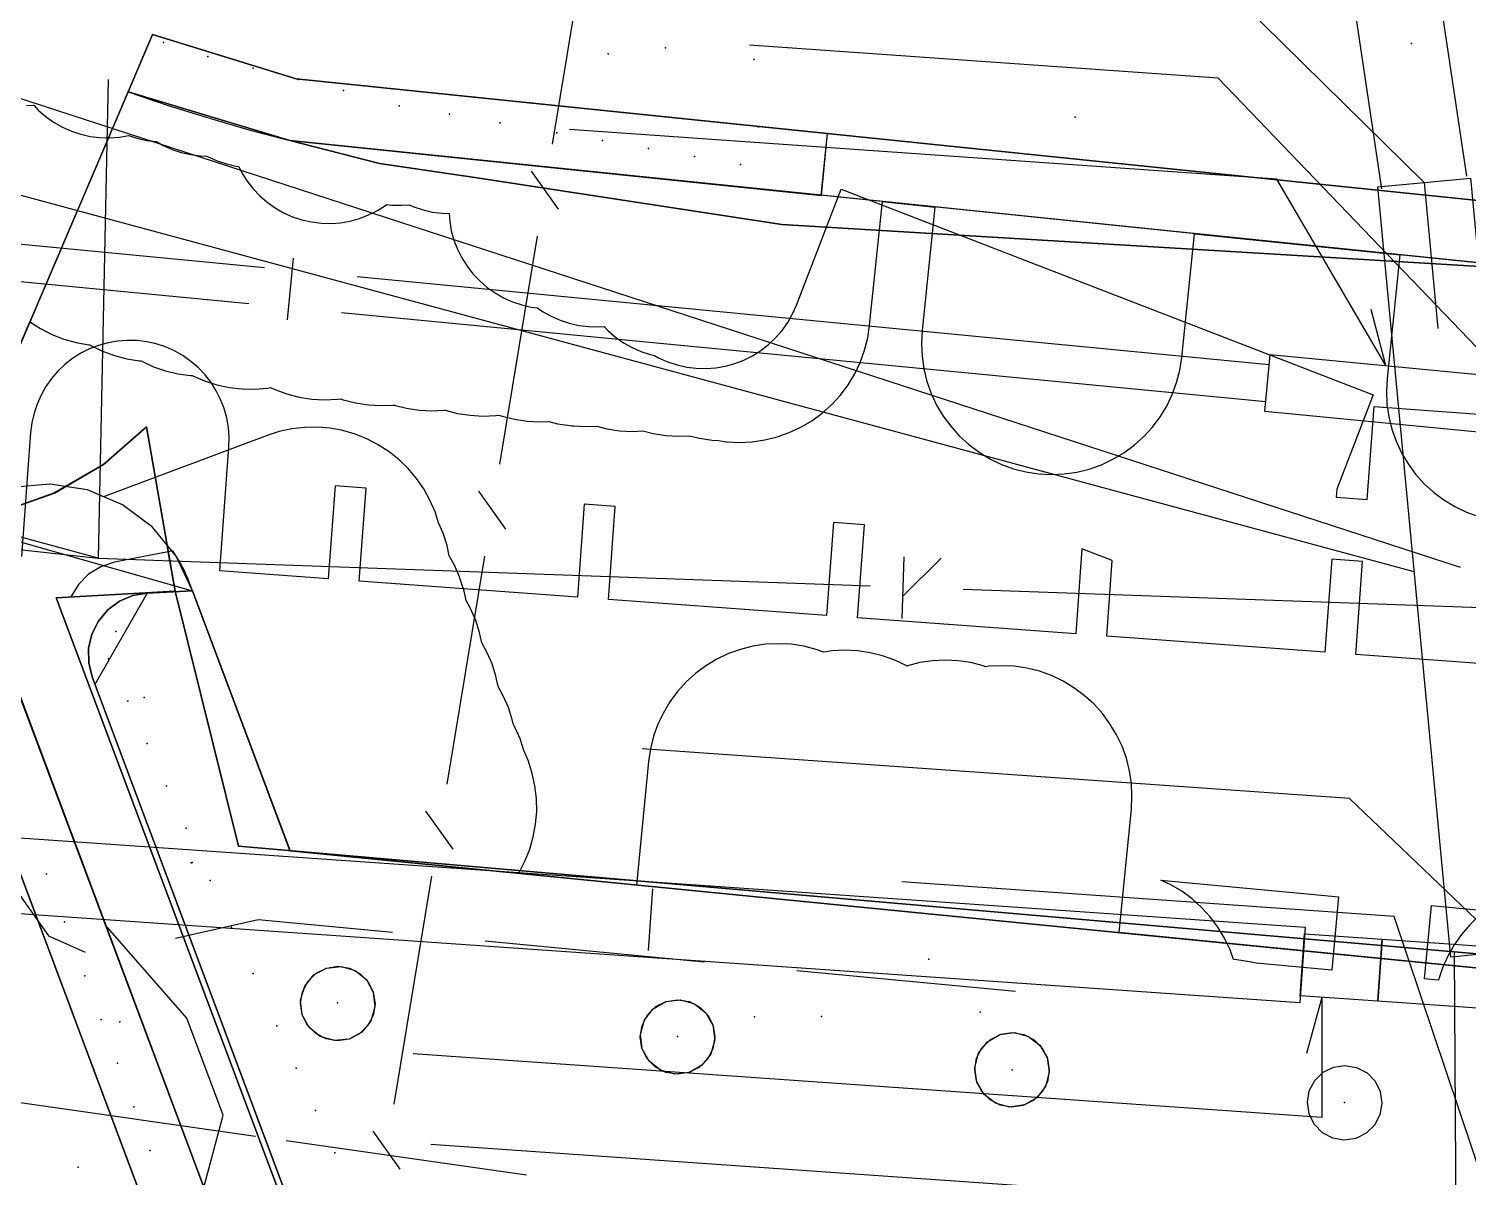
# Model space of a CAD drawing. Header units: metres. Extents: x 4550 to 4731, y 10605 to 11772.
# Drawn here: x 4634.2 to 4657.37, y 11553.79 to 11572.27 of the extents above; entities that cross this region are included whole.
import ezdxf

# ---------------------------------------------------------------- set-up
doc = ezdxf.new("R2010")
doc.units = ezdxf.units.M
for name, color, linetype in [('BOUNDARY', 7, 'Continuous'), ('CURB', 7, 'Continuous'), ('ELECTR_CABLE', 7, 'Continuous'), ('ELECTR_CABLE_COMM', 7, 'Continuous'), ('GAS', 7, 'Continuous'), ('GRASS', 7, 'Continuous'), ('GROUND', 7, 'Continuous'), ('HEAT', 7, 'Continuous'), ('ROAD', 7, 'Continuous'), ('SEWER', 7, 'Continuous'), ('SIDEWALK_PATH', 7, 'Continuous'), ('TREE', 7, 'Continuous'), ('WATER_PIPELINE', 7, 'Continuous')]:
    doc.layers.add(name, color=color, linetype=linetype)

msp = doc.modelspace()

# ---------------------------------------------------------------- linework, layer by layer
at = {"layer": 'BOUNDARY'}
msp.add_lwpolyline([(4643.789, 11534.732), (4641.429, 11541.526), (4640.892, 11543.073), (4639.59, 11546.82), (4638.63, 11546.481), (4632.974, 11561.578), (4632.098, 11560.636), (4630.777, 11562.315), (4632.015, 11563.654), (4632.853, 11564.358), (4635.8, 11571.256), (4636.194, 11572.178), (4638.506, 11571.466), (4659.038, 11569.355), (4664.319, 11574.247)], dxfattribs=at)
at = {"layer": 'CURB'}
for points in [[(4635.8, 11571.256), (4638.404, 11570.471)], [(4646.954, 11569.581), (4647.057, 11570.587), (4659.038, 11569.355), (4662.092, 11570.186), (4662.675, 11569.362)], [(4658.957, 11568.358), (4638.404, 11570.471)], [(4632.853, 11564.358), (4636.839, 11563.228)], [(4636.108, 11563.191), (4635.268, 11561.722)], [(4636.839, 11563.228), (4638.408, 11559.041)], [(4638.864, 11548.705), (4633.911, 11561.929)], [(4635.223, 11561.841), (4640.003, 11549.08)], [(4659.5, 11556.963), (4638.408, 11559.041)]]:
    msp.add_lwpolyline(points, dxfattribs=at)
at = {"layer": 'ELECTR_CABLE'}
for points in [[(4633.873, 11558.592), (4634.52, 11557.675), (4635.111, 11557.414)], [(4636.564, 11557.638), (4637.893, 11557.938), (4640.057, 11557.733)], [(4641.55, 11557.592), (4645.07, 11557.259)], [(4646.564, 11557.117), (4650.084, 11556.784)], [(4637.851, 11554.446), (4633.987, 11554.996)], [(4642.211, 11553.826), (4638.347, 11554.376)]]:
    msp.add_lwpolyline(points, dxfattribs=at)
for points in [[(4655.006, 11558.328), (4655.283, 11558.302), (4655.173, 11557.12), (4653.955, 11557.233), (4653.851, 11557.259), (4653.647, 11557.288), (4653.593, 11557.293), (4653.536, 11557.451), (4653.447, 11557.637), (4653.341, 11557.814), (4653.217, 11557.979), (4653.079, 11558.131), (4652.925, 11558.269), (4652.759, 11558.391), (4652.582, 11558.496), (4652.421, 11558.572)], [(4656.777, 11558.163), (4657.621, 11558.084), (4657.397, 11557.851), (4657.262, 11557.696), (4657.142, 11557.528), (4657.039, 11557.35), (4656.955, 11557.162), (4656.889, 11556.966), (4656.887, 11556.96), (4656.667, 11556.981)]]:
    msp.add_lwpolyline(points, close=True, dxfattribs=at)
at = {"layer": 'ELECTR_CABLE_COMM'}
for points in [[(4642.634, 11570.414), (4643.24, 11574.084)], [(4642.73, 11569.37), (4642.294, 11569.979)], [(4641.785, 11565.265), (4642.39, 11568.934)], [(4641.881, 11564.22), (4641.444, 11564.829)], [(4640.935, 11560.115), (4641.541, 11563.785)], [(4641.032, 11559.07), (4640.595, 11559.679)], [(4640.086, 11554.965), (4640.691, 11558.635)], [(4640.182, 11553.921), (4639.746, 11554.53)]]:
    msp.add_lwpolyline(points, dxfattribs=at)
at = {"layer": 'GAS'}
for points in [[(4634.164, 11571.035), (4634.28, 11571.043), (4634.282, 11571.043), (4634.362, 11570.958), (4634.481, 11570.856), (4634.61, 11570.765), (4634.746, 11570.687), (4634.89, 11570.624), (4635.039, 11570.574), (4635.192, 11570.54), (4635.348, 11570.52), (4635.505, 11570.516), (4635.661, 11570.528), (4635.811, 11570.554), (4635.943, 11570.51), (4636.096, 11570.475), (4636.252, 11570.456), (4636.257, 11570.456), (4636.365, 11570.394), (4636.509, 11570.33), (4636.658, 11570.281), (4636.811, 11570.246), (4636.967, 11570.227), (4637.064, 11570.224), (4637.091, 11570.209), (4637.235, 11570.145), (4637.384, 11570.096), (4637.537, 11570.061), (4637.581, 11570.056), (4637.633, 11569.952), (4637.717, 11569.819), (4637.813, 11569.695), (4637.921, 11569.582), (4638.04, 11569.479), (4638.169, 11569.388), (4638.305, 11569.311), (4638.449, 11569.247), (4638.598, 11569.198), (4638.751, 11569.163), (4638.907, 11569.144), (4639.064, 11569.14), (4639.22, 11569.151), (4639.375, 11569.178), (4639.526, 11569.22), (4639.673, 11569.276), (4639.813, 11569.346), (4639.946, 11569.43), (4639.964, 11569.445), (4640.043, 11569.435), (4640.2, 11569.431), (4640.323, 11569.44), (4640.399, 11569.406), (4640.548, 11569.357), (4640.701, 11569.322), (4640.857, 11569.303), (4640.968, 11569.3), (4640.977, 11569.176), (4641.003, 11569.021), (4641.045, 11568.87), (4641.101, 11568.723), (4641.172, 11568.583), (4641.256, 11568.45), (4641.352, 11568.327), (4641.46, 11568.213), (4641.579, 11568.11), (4641.707, 11568.02), (4641.844, 11567.942), (4641.988, 11567.878), (4642.137, 11567.829), (4642.29, 11567.794), (4642.39, 11567.782), (4642.473, 11567.723), (4642.61, 11567.646), (4642.753, 11567.582), (4642.902, 11567.533), (4643.055, 11567.498), (4643.211, 11567.479), (4643.368, 11567.475), (4643.463, 11567.482), (4643.528, 11567.413), (4643.647, 11567.31), (4643.775, 11567.22), (4643.912, 11567.142), (4644.055, 11567.079), (4644.204, 11567.029), (4644.274, 11567.013), (4644.336, 11566.978), (4644.48, 11566.914), (4644.484, 11566.913), (4644.488, 11566.911), (4644.637, 11566.862), (4644.791, 11566.827), (4644.946, 11566.808), (4645.103, 11566.804), (4645.26, 11566.815), (4645.415, 11566.842), (4645.566, 11566.883), (4645.713, 11566.94), (4645.853, 11567.01), (4645.986, 11567.094), (4646.11, 11567.191), (4646.223, 11567.299), (4646.326, 11567.418), (4646.417, 11567.546), (4646.494, 11567.682), (4646.558, 11567.826), (4647.279, 11569.691), (4655.841, 11566.38), (4655.255, 11564.864), (4655.245, 11564.733), (4655.744, 11564.696), (4655.854, 11566.192), (4659.365, 11565.934)], [(4659.072, 11561.945), (4655.561, 11562.203), (4655.67, 11563.699), (4655.172, 11563.735), (4655.062, 11562.239), (4651.551, 11562.497), (4651.64, 11563.716), (4651.153, 11563.904), (4651.052, 11562.534), (4647.541, 11562.792), (4647.651, 11564.288), (4647.152, 11564.325), (4647.042, 11562.829), (4643.531, 11563.086), (4643.641, 11564.582), (4643.142, 11564.619), (4643.033, 11563.123), (4639.521, 11563.381), (4639.631, 11564.877), (4639.133, 11564.914), (4639.023, 11563.418), (4637.278, 11563.546), (4637.425, 11565.54), (4637.428, 11565.697), (4637.417, 11565.854), (4637.39, 11566.009), (4637.348, 11566.16), (4637.291, 11566.306), (4637.221, 11566.447), (4637.137, 11566.579), (4637.04, 11566.703), (4636.932, 11566.817), (4636.813, 11566.919), (4636.685, 11567.01), (4636.548, 11567.087), (4636.404, 11567.151), (4636.255, 11567.2), (4636.102, 11567.234), (4635.946, 11567.253), (4635.789, 11567.257), (4635.633, 11567.246), (4635.478, 11567.219), (4635.327, 11567.177), (4635.18, 11567.12), (4635.04, 11567.05), (4634.907, 11566.966), (4634.783, 11566.869), (4634.67, 11566.761), (4634.567, 11566.642), (4634.477, 11566.513), (4634.4, 11566.377), (4634.336, 11566.233), (4634.287, 11566.084), (4634.252, 11565.931), (4634.233, 11565.775), (4634.087, 11563.78)]]:
    msp.add_lwpolyline(points, dxfattribs=at)
at = {"layer": 'GRASS'}
for points in [[(4663.882, 11572.3), (4663.384, 11571.435), (4662.718, 11570.679), (4661.913, 11570.072), (4661.012, 11569.642), (4660.044, 11569.4), (4659.038, 11569.355), (4638.506, 11571.466), (4636.194, 11572.178), (4635.8, 11571.256), (4638.404, 11570.471), (4639.848, 11570.105), (4641.381, 11569.88), (4646.325, 11569.123), (4659.345, 11568.341), (4659.946, 11568.443), (4660.54, 11568.575), (4661.128, 11568.736), (4661.707, 11568.927), (4662.984, 11569.597), (4664.037, 11570.55), (4664.822, 11571.733), (4665.296, 11573.095)], [(4659.5, 11556.963), (4638.408, 11559.041), (4636.839, 11563.228), (4636.108, 11563.191), (4635.875, 11563.151), (4635.661, 11563.059), (4635.475, 11562.921), (4635.323, 11562.74), (4635.218, 11562.529), (4635.165, 11562.303), (4635.167, 11562.07), (4635.223, 11561.841), (4640.003, 11549.08), (4640.212, 11548.744), (4640.524, 11548.521), (4640.895, 11548.431), (4641.287, 11548.493), (4644.236, 11539.884), (4645.317, 11537.969), (4646.958, 11536.606), (4648.971, 11535.902), (4651.169, 11535.962), (4668.19, 11539.61)]]:
    msp.add_lwpolyline(points, dxfattribs=at)
for points in [[(4635.8, 11571.256), (4636.444, 11571.039), (4637.094, 11570.836), (4637.747, 11570.647), (4638.404, 11570.471), (4646.963, 11569.591), (4647.057, 11570.587), (4638.506, 11571.466), (4636.194, 11572.178)], [(4646.955, 11569.592), (4647.057, 11570.587), (4659.038, 11569.355), (4659.849, 11569.347), (4660.642, 11569.486), (4661.396, 11569.767), (4662.092, 11570.186), (4662.67, 11569.369), (4661.814, 11568.89), (4660.897, 11568.558), (4659.938, 11568.379), (4658.957, 11568.358)], [(4636.447, 11563.854), (4635.584, 11563.69), (4635.362, 11563.615), (4635.165, 11563.493), (4635.003, 11563.328), (4634.881, 11563.128), (4636.558, 11563.223)], [(4636.839, 11563.228), (4636.776, 11563.397), (4636.702, 11563.56), (4636.617, 11563.717), (4636.52, 11563.868), (4636.447, 11563.854), (4636.558, 11563.223), (4637.577, 11559.12), (4638.405, 11559.048)], [(4672.467, 11555.731), (4657.455, 11557.391), (4637.577, 11559.12), (4636.558, 11563.223), (4634.646, 11563.115), (4639.93, 11549.03), (4640.672, 11548.083), (4646.17, 11537.627), (4650.721, 11535.866), (4658.302, 11537.463), (4670.501, 11540.106), (4671.215, 11544.406)], [(4633.699, 11562.494), (4633.533, 11562.72), (4633.163, 11562.879), (4632.743, 11562.799), (4631.472, 11561.431), (4632.098, 11560.636), (4632.974, 11561.578), (4638.279, 11547.418), (4639.222, 11547.75)], [(4633.911, 11561.929), (4633.791, 11562.155), (4633.622, 11562.341), (4633.411, 11562.478), (4633.168, 11562.559), (4632.913, 11562.577), (4632.666, 11562.53), (4632.438, 11562.423), (4632.242, 11562.259), (4631.472, 11561.431), (4632.098, 11560.636), (4632.974, 11561.578), (4638.279, 11547.418), (4638.616, 11547.628), (4638.838, 11547.94), (4638.927, 11548.313), (4638.864, 11548.705)], [(4636.747, 11556.348), (4635.439, 11557.849), (4637.021, 11553.625), (4637.332, 11554.787)], [(4639.776, 11556.582), (4639.745, 11556.395), (4639.659, 11556.23), (4639.527, 11556.099), (4639.358, 11556.014), (4639.17, 11555.986), (4638.987, 11556.016), (4638.822, 11556.101), (4638.688, 11556.236), (4638.603, 11556.406), (4638.576, 11556.589), (4638.606, 11556.773), (4638.693, 11556.941), (4638.828, 11557.075), (4638.994, 11557.157), (4639.177, 11557.186), (4639.365, 11557.155), (4639.533, 11557.068), (4639.663, 11556.935), (4639.747, 11556.77)], [(4639.773, 11556.533), (4639.706, 11556.304), (4639.561, 11556.126), (4639.36, 11556.014), (4639.123, 11555.988), (4638.895, 11556.056), (4638.716, 11556.2), (4638.605, 11556.402), (4638.578, 11556.638), (4638.646, 11556.867), (4638.79, 11557.046), (4638.992, 11557.157), (4639.228, 11557.183), (4639.457, 11557.116), (4639.636, 11556.971), (4639.747, 11556.77)], [(4645.245, 11556.043), (4645.214, 11555.856), (4645.128, 11555.691), (4644.996, 11555.561), (4644.827, 11555.475), (4644.639, 11555.447), (4644.456, 11555.477), (4644.291, 11555.562), (4644.157, 11555.697), (4644.072, 11555.867), (4644.045, 11556.051), (4644.075, 11556.234), (4644.162, 11556.403), (4644.297, 11556.536), (4644.463, 11556.619), (4644.646, 11556.647), (4644.834, 11556.616), (4645.002, 11556.529), (4645.133, 11556.396), (4645.216, 11556.231)], [(4645.243, 11556.002), (4645.179, 11555.772), (4645.036, 11555.592), (4644.836, 11555.478), (4644.6, 11555.449), (4644.37, 11555.513), (4644.19, 11555.656), (4644.076, 11555.856), (4644.047, 11556.092), (4644.111, 11556.321), (4644.254, 11556.502), (4644.454, 11556.616), (4644.69, 11556.645), (4644.919, 11556.581), (4645.1, 11556.438), (4645.214, 11556.238)], [(4650.627, 11555.515), (4650.596, 11555.328), (4650.51, 11555.163), (4650.379, 11555.033), (4650.209, 11554.947), (4650.021, 11554.919), (4649.838, 11554.95), (4649.673, 11555.035), (4649.54, 11555.169), (4649.455, 11555.339), (4649.427, 11555.523), (4649.457, 11555.706), (4649.544, 11555.875), (4649.679, 11556.008), (4649.845, 11556.091), (4650.029, 11556.119), (4650.216, 11556.089), (4650.385, 11556.001), (4650.515, 11555.869), (4650.598, 11555.703)], [(4650.626, 11555.481), (4650.564, 11555.251), (4650.424, 11555.069), (4650.226, 11554.953), (4649.989, 11554.92), (4649.759, 11554.982), (4649.577, 11555.122), (4649.461, 11555.321), (4649.428, 11555.557), (4649.49, 11555.787), (4649.63, 11555.969), (4649.829, 11556.086), (4650.065, 11556.118), (4650.295, 11556.056), (4650.477, 11555.916), (4650.594, 11555.717)], [(4655.98, 11554.982), (4655.948, 11554.795), (4655.861, 11554.63), (4655.728, 11554.501), (4655.558, 11554.416), (4655.37, 11554.389), (4655.188, 11554.421), (4655.023, 11554.507), (4654.89, 11554.643), (4654.807, 11554.813), (4654.78, 11554.997), (4654.811, 11555.18), (4654.899, 11555.348), (4655.035, 11555.48), (4655.202, 11555.562), (4655.385, 11555.589), (4655.573, 11555.557), (4655.741, 11555.469), (4655.87, 11555.336), (4655.952, 11555.17)]]:
    msp.add_lwpolyline(points, close=True, dxfattribs=at)
at = {"layer": 'GROUND'}
for points in [[(4665.172, 11573.023), (4664.791, 11571.885), (4664.192, 11570.845), (4663.506, 11570.07), (4663.215, 11569.807), (4662.825, 11569.514), (4661.707, 11568.927), (4661.128, 11568.736), (4660.54, 11568.575), (4659.946, 11568.443), (4659.599, 11568.384), (4659.019, 11568.36), (4658.81, 11568.373), (4638.404, 11570.471), (4635.8, 11571.256), (4636.194, 11572.178), (4638.506, 11571.466), (4659.038, 11569.355), (4664.319, 11574.247)], [(4669.918, 11539.981), (4651.169, 11535.962), (4650.519, 11535.944), (4646.17, 11537.627), (4642.838, 11543.963), (4641.287, 11548.493), (4640.884, 11548.432), (4640.517, 11548.524), (4640.21, 11548.746), (4640.003, 11549.08), (4635.223, 11561.841), (4635.167, 11562.07), (4635.165, 11562.303), (4635.218, 11562.529), (4635.323, 11562.74), (4635.475, 11562.921), (4635.661, 11563.059), (4635.875, 11563.151), (4636.108, 11563.191), (4636.56, 11563.214), (4637.577, 11559.12), (4638.405, 11559.048), (4638.408, 11559.041), (4659.5, 11556.963)]]:
    msp.add_lwpolyline(points, dxfattribs=at)
msp.add_lwpolyline([(4632.974, 11561.578), (4632.098, 11560.636), (4631.472, 11561.431), (4631.472, 11561.431), (4632.242, 11562.259), (4632.438, 11562.423), (4632.666, 11562.53), (4632.913, 11562.577), (4633.168, 11562.559), (4633.411, 11562.478), (4633.622, 11562.341), (4633.791, 11562.155), (4633.91, 11561.93), (4638.864, 11548.705), (4638.927, 11548.313), (4638.838, 11547.94), (4638.616, 11547.628), (4638.279, 11547.418)], close=True, dxfattribs=at)
at = {"layer": 'HEAT'}
for points in [[(4653.289, 11580.058), (4656.539, 11575.285), (4657.343, 11569.9)], [(4652.145, 11579.279), (4655.217, 11574.768), (4655.974, 11569.695)], [(4657.247, 11563.601), (4626.577, 11573.59), (4614.856, 11574.413)], [(4656.658, 11569.798), (4653.413, 11572.996), (4645.829, 11573.528)], [(4656.501, 11563.53), (4625.733, 11571.841), (4613.678, 11572.688)], [(4655.912, 11569.727), (4657.405, 11569.868), (4658.583, 11557.476), (4657.09, 11557.334), (4655.912, 11569.727)], [(4656.658, 11569.798), (4656.882, 11567.446)], [(4657.862, 11552.974), (4656.176, 11557.986), (4648.254, 11558.543)], [(4657.145, 11557.401), (4657.169, 11553.061), (4655.467, 11546.516), (4654.502, 11541.023), (4654.548, 11538.484)], [(4657.003, 11549.672), (4653.697, 11553.403), (4640.675, 11554.318)]]:
    msp.add_lwpolyline(points, dxfattribs=at)
at = {"layer": 'ROAD'}
for points in [[(4632.854, 11564.36), (4634.22, 11567.557), (4634.392, 11567.446), (4634.576, 11567.353), (4634.768, 11567.278), (4634.966, 11567.222), (4635.169, 11567.185), (4635.187, 11567.184), (4635.203, 11567.174), (4635.388, 11567.084), (4635.582, 11567.013), (4635.781, 11566.962), (4635.985, 11566.93), (4636.006, 11566.928), (4636.02, 11566.92), (4636.208, 11566.834), (4636.403, 11566.767), (4636.603, 11566.72), (4636.807, 11566.692), (4636.834, 11566.691), (4636.844, 11566.686), (4637.033, 11566.604), (4637.229, 11566.541), (4637.43, 11566.498), (4637.635, 11566.475), (4637.841, 11566.472), (4638.047, 11566.489), (4638.093, 11566.497), (4638.161, 11566.465), (4638.354, 11566.395), (4638.554, 11566.344), (4638.758, 11566.313), (4638.964, 11566.302), (4639.169, 11566.311), (4639.218, 11566.318), (4639.264, 11566.301), (4639.464, 11566.25), (4639.668, 11566.219), (4639.873, 11566.208), (4640.079, 11566.217), (4640.081, 11566.218), (4640.083, 11566.217), (4640.283, 11566.166), (4640.486, 11566.135), (4640.692, 11566.124), (4640.898, 11566.133), (4640.9, 11566.133), (4640.902, 11566.133), (4641.102, 11566.082), (4641.305, 11566.051), (4641.511, 11566.04), (4641.717, 11566.049), (4641.769, 11566.056), (4641.819, 11566.038), (4642.019, 11565.987), (4642.223, 11565.956), (4642.429, 11565.945), (4642.572, 11565.952), (4642.712, 11565.916), (4642.915, 11565.885), (4642.941, 11565.884), (4642.967, 11565.88), (4643.173, 11565.869), (4643.343, 11565.876), (4643.508, 11565.834), (4643.711, 11565.803), (4643.917, 11565.792), (4644.087, 11565.8), (4644.252, 11565.758), (4644.456, 11565.727), (4644.662, 11565.716), (4644.832, 11565.723), (4644.996, 11565.681), (4645.2, 11565.65), (4645.311, 11565.644), (4645.421, 11565.627), (4645.427, 11565.627), (4645.432, 11565.626), (4645.638, 11565.615), (4645.844, 11565.625), (4646.048, 11565.654), (4646.248, 11565.703), (4646.443, 11565.772), (4646.629, 11565.859), (4646.806, 11565.964), (4646.973, 11566.086), (4647.126, 11566.224), (4647.265, 11566.376), (4647.388, 11566.541), (4647.495, 11566.717), (4647.584, 11566.903), (4647.654, 11567.097), (4647.705, 11567.297), (4647.736, 11567.501), (4647.941, 11569.49), (4648.786, 11569.403), (4648.581, 11567.414), (4648.57, 11567.208), (4648.579, 11567.002), (4648.609, 11566.798), (4648.658, 11566.598), (4648.726, 11566.404), (4648.814, 11566.217), (4648.919, 11566.04), (4649.041, 11565.874), (4649.179, 11565.72), (4649.331, 11565.581), (4649.496, 11565.458), (4649.672, 11565.351), (4649.858, 11565.262), (4650.052, 11565.192), (4650.252, 11565.141), (4650.455, 11565.11), (4650.661, 11565.099), (4650.867, 11565.108), (4651.071, 11565.138), (4651.271, 11565.187), (4651.465, 11565.255), (4651.652, 11565.343), (4651.829, 11565.448), (4651.995, 11565.57), (4652.149, 11565.708), (4652.288, 11565.86), (4652.411, 11566.025), (4652.518, 11566.201), (4652.607, 11566.387), (4652.677, 11566.581), (4652.728, 11566.78), (4652.759, 11566.984), (4652.964, 11568.974), (4656.267, 11568.634), (4656.063, 11566.644), (4656.052, 11566.439), (4656.061, 11566.233), (4656.091, 11566.029), (4656.14, 11565.829), (4656.208, 11565.634), (4656.296, 11565.448), (4656.401, 11565.27), (4656.523, 11565.104), (4656.661, 11564.951), (4656.813, 11564.812), (4656.978, 11564.689), (4657.154, 11564.582), (4657.34, 11564.493), (4657.534, 11564.423)], [(4659.499, 11556.963), (4651.752, 11557.726), (4651.948, 11559.716), (4651.958, 11559.922), (4651.948, 11560.128), (4651.917, 11560.332), (4651.867, 11560.532), (4651.798, 11560.726), (4651.71, 11560.912), (4651.604, 11561.089), (4651.481, 11561.254), (4651.343, 11561.407), (4651.19, 11561.545), (4651.024, 11561.668), (4650.848, 11561.774), (4650.661, 11561.862), (4650.467, 11561.932), (4650.267, 11561.982), (4650.064, 11562.012), (4649.858, 11562.022), (4649.652, 11562.012), (4649.607, 11562.005), (4649.564, 11562.021), (4649.364, 11562.071), (4649.16, 11562.101), (4648.955, 11562.111), (4648.749, 11562.101), (4648.545, 11562.071), (4648.345, 11562.021), (4648.334, 11562.017), (4648.325, 11562.023), (4648.139, 11562.111), (4647.945, 11562.18), (4647.745, 11562.23), (4647.541, 11562.261), (4647.335, 11562.271), (4647.129, 11562.261), (4647, 11562.241), (4646.877, 11562.285), (4646.677, 11562.335), (4646.473, 11562.366), (4646.268, 11562.376), (4646.062, 11562.366), (4645.858, 11562.336), (4645.658, 11562.285), (4645.464, 11562.216), (4645.278, 11562.128), (4645.101, 11562.022), (4644.935, 11561.899), (4644.783, 11561.761), (4644.644, 11561.608), (4644.522, 11561.443), (4644.416, 11561.266), (4644.327, 11561.08), (4644.258, 11560.886), (4644.208, 11560.686), (4644.178, 11560.482), (4643.982, 11558.491), (4642.083, 11558.678), (4642.095, 11558.696), (4642.189, 11558.879), (4642.265, 11559.071), (4642.322, 11559.269), (4642.359, 11559.472), (4642.377, 11559.677), (4642.374, 11559.883), (4642.35, 11560.088), (4642.307, 11560.289), (4642.244, 11560.486), (4642.171, 11560.655), (4642.115, 11560.83), (4642.115, 11560.831), (4642.115, 11560.832), (4642.033, 11561.021), (4641.999, 11561.084), (4641.984, 11561.154), (4641.921, 11561.35), (4641.839, 11561.539), (4641.757, 11561.688), (4641.721, 11561.854), (4641.658, 11562.05), (4641.577, 11562.24), (4641.494, 11562.389), (4641.459, 11562.555), (4641.396, 11562.751), (4641.314, 11562.941), (4641.242, 11563.072), (4641.21, 11563.219), (4641.147, 11563.415), (4641.14, 11563.433), (4641.134, 11563.452), (4641.052, 11563.641), (4640.97, 11563.79), (4640.934, 11563.956), (4640.871, 11564.152), (4640.798, 11564.322), (4640.742, 11564.497), (4640.66, 11564.687), (4640.561, 11564.867), (4640.444, 11565.037), (4640.311, 11565.194), (4640.163, 11565.337), (4640.001, 11565.466), (4639.828, 11565.578), (4639.645, 11565.672), (4639.454, 11565.748), (4639.256, 11565.805), (4639.053, 11565.842), (4638.848, 11565.86), (4638.642, 11565.857), (4638.437, 11565.833), (4638.235, 11565.79), (4638.039, 11565.728), (4635.405, 11564.741), (4635.147, 11564.85), (4635.144, 11564.851), (4634.541, 11564.944), (4634.539, 11564.944), (4633.939, 11564.89)]]:
    msp.add_lwpolyline(points, dxfattribs=at)
at = {"layer": 'SEWER'}
for points in [[(4661.663, 11562.813), (4653.344, 11571.479), (4645.8, 11572.009)], [(4635.481, 11571.454), (4635.32, 11563.751)], [(4635.32, 11563.751), (4621.756, 11567.439), (4614.594, 11567.942)], [(4629.691, 11564.371), (4635.32, 11563.751)], [(4635.32, 11563.751), (4647.742, 11563.309)], [(4648.287, 11563.774), (4648.252, 11562.784)], [(4648.265, 11563.137), (4648.887, 11563.752)], [(4649.241, 11563.255), (4661.663, 11562.813)]]:
    msp.add_lwpolyline(points, dxfattribs=at)
at = {"layer": 'SIDEWALK_PATH'}
for points in [[(4633.761, 11564.497), (4634.619, 11564.801), (4635.404, 11565.261), (4636.096, 11565.865), (4636.558, 11563.223), (4637.577, 11559.12), (4657.455, 11557.391), (4672.467, 11555.731), (4671.215, 11544.406), (4670.501, 11540.106), (4671.813, 11540.528), (4672.918, 11541.303), (4673.749, 11542.366), (4674.24, 11543.655), (4676.443, 11561.382), (4676.92, 11566.177), (4677.431, 11569.536), (4678.471, 11577.557)], [(4665.296, 11573.095), (4664.822, 11571.733), (4664.037, 11570.55), (4662.984, 11569.597), (4661.707, 11568.927), (4661.128, 11568.736), (4660.54, 11568.575), (4659.946, 11568.443), (4659.345, 11568.341), (4646.325, 11569.123), (4641.381, 11569.88), (4639.848, 11570.105), (4638.404, 11570.471), (4635.8, 11571.256), (4632.854, 11564.359)], [(4672.945, 11532.209), (4674.239, 11543.652), (4673.748, 11542.364), (4672.917, 11541.302), (4671.812, 11540.528), (4670.5, 11540.106), (4658.302, 11537.463), (4650.721, 11535.866), (4646.17, 11537.627), (4640.672, 11548.083), (4639.93, 11549.03), (4634.646, 11563.115), (4636.558, 11563.223), (4636.096, 11565.865), (4635.405, 11565.261), (4634.619, 11564.802), (4633.762, 11564.497)], [(4640.003, 11549.08), (4635.223, 11561.841), (4635.167, 11562.07), (4635.165, 11562.303), (4635.218, 11562.529), (4635.323, 11562.74), (4635.475, 11562.921), (4635.661, 11563.059), (4635.875, 11563.151), (4636.108, 11563.191), (4636.839, 11563.228), (4636.577, 11563.782), (4636.194, 11564.25), (4635.71, 11564.612), (4635.146, 11564.85), (4634.54, 11564.944), (4633.938, 11564.889)], [(4633.699, 11562.494), (4639.222, 11547.75), (4638.279, 11547.418), (4638.63, 11546.481), (4639.59, 11546.82), (4640.892, 11543.073), (4641.429, 11541.526), (4643.789, 11534.732)], [(4633.911, 11561.929), (4638.864, 11548.705)]]:
    msp.add_lwpolyline(points, dxfattribs=at)
at = {"layer": 'TREE'}
for p in [(4636.372, 11572.051), (4644.449, 11571.966), (4656.455, 11572.035), (4637.086, 11571.823), (4643.53, 11571.866), (4645.872, 11571.776), (4637.812, 11571.637), (4638.54, 11571.457), (4639.268, 11571.277), (4640.162, 11571.031), (4640.976, 11570.899), (4651.046, 11570.848), (4641.789, 11570.758), (4642.7, 11570.599), (4645.942, 11570.694), (4645.954, 11570.7), (4643.439, 11570.471), (4644.178, 11570.343), (4644.917, 11570.215), (4645.656, 11570.086), (4635.602, 11562.573), (4635.484, 11562.135), (4635.797, 11561.453), (4636.06, 11561.51), (4636.109, 11560.771), (4636.422, 11560.09), (4636.734, 11559.408), (4636.818, 11558.847), (4636.83, 11558.853), (4634.49, 11558.671), (4637.12, 11558.567), (4634.78, 11557.899), (4637.463, 11557.817), (4648.687, 11557.298), (4635.104, 11557.032), (4637.815, 11557.071), (4639.172, 11556.595), (4649.515, 11556.446), (4635.367, 11556.33), (4635.667, 11556.291), (4638.193, 11556.226), (4645.883, 11556.374), (4646.962, 11556.377), (4644.646, 11556.053), (4635.631, 11555.628), (4638.505, 11555.544), (4650.03, 11555.521), (4635.894, 11554.925), (4638.818, 11554.862), (4655.38, 11554.991), (4636.157, 11554.223), (4639.13, 11554.181), (4634.997, 11553.953)]:
    msp.add_point(p, dxfattribs=at)
at = {"layer": 'WATER_PIPELINE'}
for points in [[(4656.044, 11566.852), (4654.291, 11569.851), (4642.905, 11570.651)], [(4623.315, 11569.843), (4637.995, 11568.428)], [(4622.869, 11569.283), (4637.743, 11567.85)], [(4638.456, 11568.582), (4638.36, 11567.589)], [(4639.488, 11568.284), (4654.168, 11566.87)], [(4639.236, 11567.706), (4654.11, 11566.272)], [(4656.044, 11566.852), (4655.805, 11567.755)], [(4654.095, 11566.111), (4654.183, 11567.031), (4660.219, 11566.45), (4660.131, 11565.53), (4654.095, 11566.111)], [(4657.976, 11557.48), (4655.459, 11559.884), (4644.074, 11560.683)], [(4633.822, 11558.047), (4633.906, 11559.265), (4654.743, 11557.816), (4654.659, 11556.598), (4633.822, 11558.047)], [(4644.242, 11558.432), (4644.173, 11557.437)], [(4654.666, 11556.708), (4654.736, 11557.706), (4655.984, 11557.619), (4655.914, 11556.621), (4654.666, 11556.708)], [(4655.914, 11556.621), (4655.984, 11557.619), (4660.793, 11557.285), (4660.723, 11556.287), (4655.914, 11556.621)], [(4655.016, 11556.684), (4655.012, 11554.749), (4640.391, 11555.776)], [(4655.016, 11556.684), (4654.764, 11555.784)]]:
    msp.add_lwpolyline(points, dxfattribs=at)

doc.saveas('drawing.dxf')
